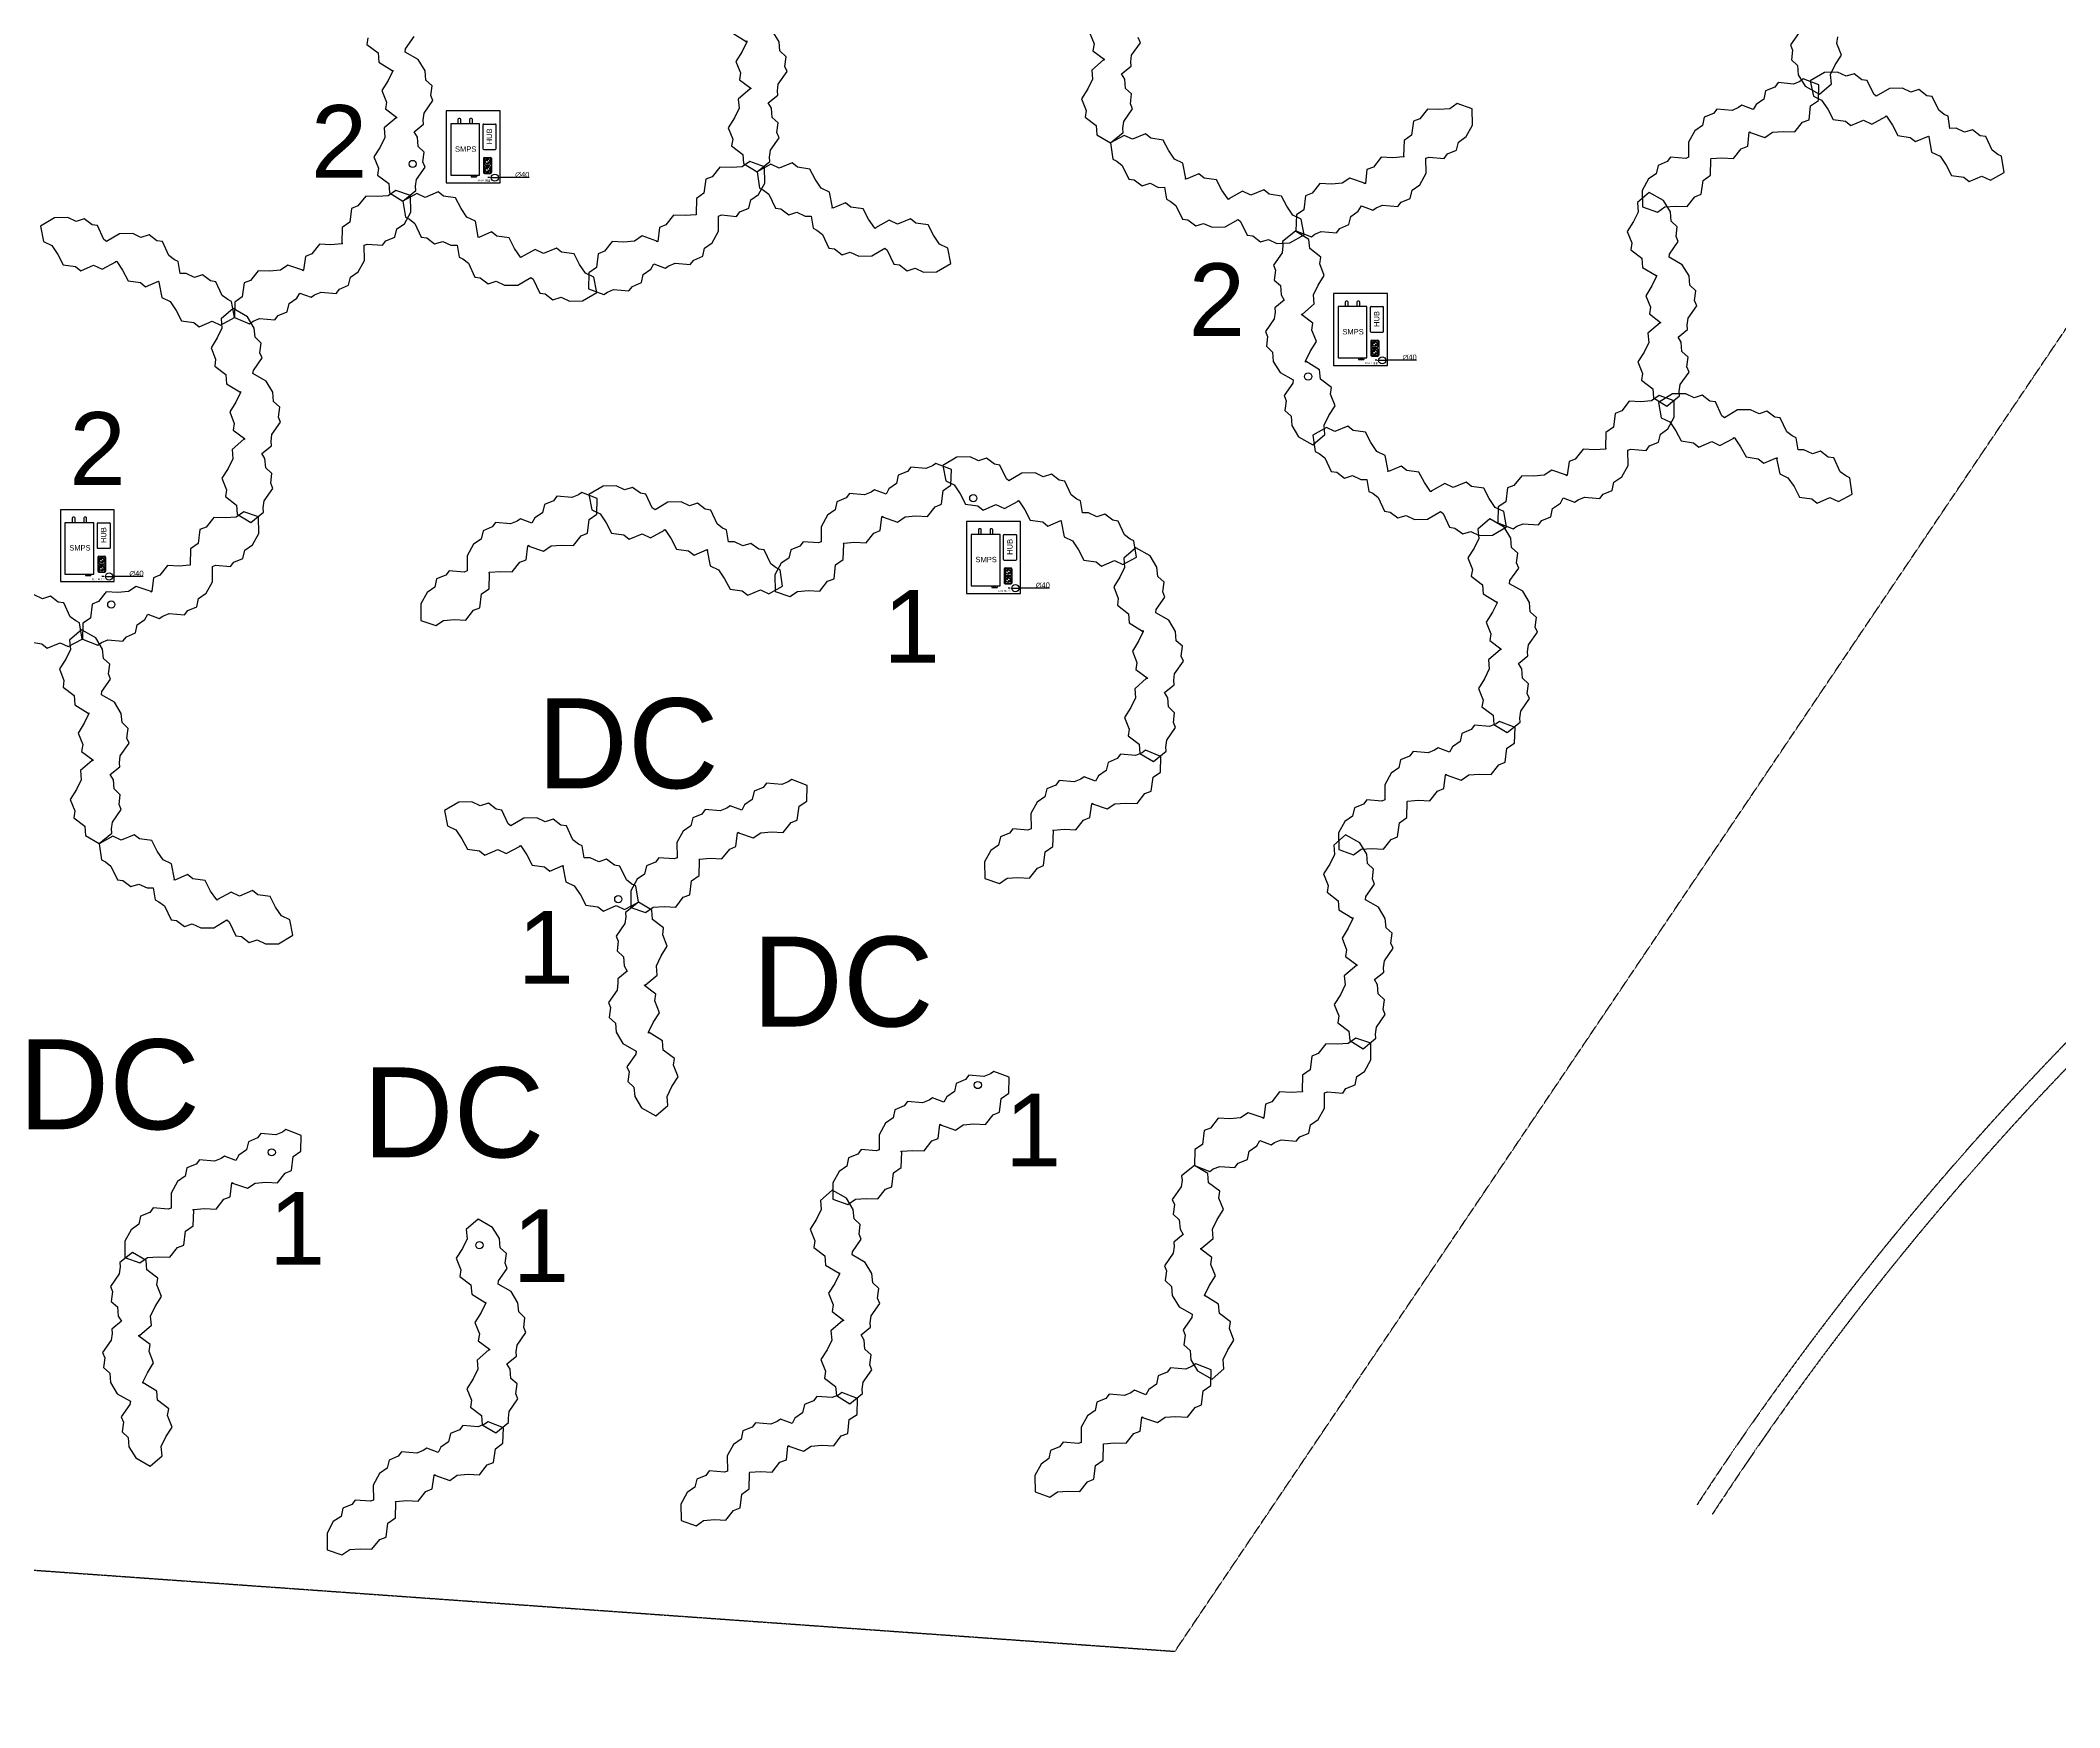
# Model space of a CAD drawing. Header units: millimetres. Extents: x -9372 to 300256, y -58520 to 166772.
# Drawn here: x 8180 to 19403, y 42846 to 52110 of the extents above; entities that cross this region are included whole.
import ezdxf

# ---------------------------------------------------------------- set-up
doc = ezdxf.new("R2010")
doc.units = ezdxf.units.MM
doc.linetypes.add('HIDDEN2', pattern=[0.1875, 0.125, -0.0625])
for name, color, linetype in [('2-몰탈', 9, 'Continuous'), ('arredi', 3, 'Continuous'), ('Cont_01', 7, 'Continuous'), ('Cont_02', 7, 'Continuous'), ('Cont_03', 7, 'Continuous'), ('SMPS 박스', 7, 'Continuous'), ('타공홀', 1, 'Continuous')]:
    doc.layers.add(name, color=color, linetype=linetype)
doc.styles.get("Standard").update_dxf_attribs({"font": 'ARIAL.TTF'})
doc.dimstyles.new('ARTware', dxfattribs={"dimtxt": 30, "dimasz": 10, "dimexe": 1.25, "dimexo": 10, "dimtad": 1, "dimtxsty": 'Standard', "dimcen": 2.5, "dimclrt": 1, "dimadec": 0, "dimazin": 0, "dimtfac": 1, "dimtmove": 0, "dimatfit": 3, "dimfxl": 1, "dimarcsym": 0})

# ---------------------------------------------------------------- blocks, each defined once
blk = doc.blocks.new('바닥')
at = {"layer": '2-몰탈', "color": 1, "linetype": 'HIDDEN2', "ltscale": 3}
for p, q in [((231975.8, -32668.8), (239544.2, -21436.8)), ((221703.7, -31938.2), (231975.8, -32668.8))]:
    blk.add_line(p, q, dxfattribs=at)
for radius, start, end in [(17100, 73.33701, 146.87759), (17000, 73.66138, 146.87114)]:
    blk.add_arc((249199, -41198.5), radius, start, end, dxfattribs=at)
at = {"layer": '2-몰탈', "color": 8, "ltscale": 0.5}
for radius, end in [(13960, 167.04713), (13540, 166.63802)]:
    blk.add_arc((248912.3, -40633.1), radius, 101.21217, end, dxfattribs=at)
at = {"layer": 'arredi', "color": 3, "linetype": 'Continuous', "ltscale": 10}
for radius, end in [(14000, 167.08478), (13500, 166.59769)]:
    blk.add_arc((248912.3, -40633.1), radius, 101.21217, end, dxfattribs=at)
blk = doc.blocks.new('*D6')
at = {"layer": 'Defpoints', "color": 0}
for p in [(-626, 14916), (-586, 14916)]:
    blk.add_point(p, dxfattribs=at)
at = {"layer": 'SMPS 박스', "color": 0, "lineweight": -2}
for p, q in [((-636, 14916), (-646, 14916)), ((-626, 14916), (-586, 14916)), ((-416, 14916), (-576, 14916))]:
    blk.add_line(p, q, dxfattribs=at)
at = {"layer": 'SMPS 박스', "color": 0}
for points in [[(-636, 14918), (-636, 14914), (-626, 14916)], [(-576, 14918), (-576, 14914), (-586, 14916)]]:
    blk.add_solid(points, dxfattribs=at)
at = {"layer": 'SMPS 박스', "color": 1, "insert": (-454, 14932), "char_height": 30, "attachment_point": 5, "rotation": 359.9745}
blk.add_mtext('∅40', dxfattribs=at)
blk = doc.blocks.new('SMPS 박스')
at = {"layer": 'SMPS 박스'}
for p, q in [((-673.286, 15209.107), (-673.286, 15077.259)), ((-668.286, 15214.107), (-603.459, 15214.107)), ((-598.459, 15077.259), (-598.459, 15209.107)), ((-668.286, 15072.259), (-603.459, 15072.259)), ((-737.842, 14929.539), (-737.842, 14920.447)), ((-737.842, 14929.539), (-707.842, 14929.539)), ((-727.842, 14929.539), (-727.842, 14920.447)), ((-717.842, 14929.539), (-717.842, 14920.447)), ((-707.842, 14929.539), (-707.842, 14920.447)), ((-668.588, 15023.482), (-668.588, 14944.543)), ((-663.588, 15028.482), (-630.403, 15028.482)), ((-663.588, 15020.482), (-663.588, 14992.013)), ((-663.588, 14976.013), (-663.588, 14947.543)), ((-663.588, 14939.543), (-630.403, 14939.543)), ((-658.588, 15025.482), (-635.403, 15025.482)), ((-658.588, 14987.013), (-635.403, 14987.013)), ((-658.588, 14981.013), (-635.403, 14981.013)), ((-658.588, 14942.543), (-635.403, 14942.543)), ((-630.403, 15020.482), (-630.403, 14992.013)), ((-630.403, 14976.013), (-630.403, 14947.543)), ((-625.403, 15023.482), (-625.403, 14944.543)), ((-737.842, 14920.447), (-707.842, 14920.447))]:
    blk.add_line(p, q, dxfattribs=at)
for points in [[(-877.107, 15287.055), (-877.107, 14887.055), (-577.107, 14887.055), (-577.107, 15287.055)], [(-851.49, 15214.539), (-851.49, 14929.539), (-691.49, 14929.539), (-691.49, 15214.539)]]:
    blk.add_lwpolyline(points, close=True, dxfattribs=at)
for points in [[(-804.954, 15246.593), (-802.478, 15246.593, -0.414213562), (-797.478, 15241.593), (-797.478, 15214.539), (-809.954, 15214.539), (-809.954, 15241.593, -0.414213562)], [(-737.724, 15246.593, -0.414213562), (-732.724, 15241.593), (-732.724, 15214.539), (-745.2, 15214.539), (-745.2, 15241.593, -0.414213562), (-740.2, 15246.593)]]:
    blk.add_lwpolyline(points, format="xyb", close=True, dxfattribs=at)
for centre, radius in [((-646.995, 15006.247), 13.266), ((-646.995, 14961.162), 13.266), ((-646.995, 15006.247), 12.266), ((-646.995, 14961.162), 12.266), ((-650.719, 15011.255), 2.279), ((-650.719, 14966.17), 2.279), ((-642.593, 15001.46), 2.279), ((-642.593, 14956.375), 2.279)]:
    blk.add_circle(centre, radius, dxfattribs=at)
at = {"layer": 'SMPS 박스', "color": 5}
blk.add_circle((-606.083, 14915.866), 20, dxfattribs=at)
at = {"layer": 'SMPS 박스'}
for centre, start, end in [((-668.286, 15209.107), 90, 180), ((-603.459, 15209.107), 0, 90), ((-668.286, 15077.259), 180, 270), ((-603.459, 15077.259), 270, 0), ((-663.588, 15023.482), 90, 180), ((-663.588, 14944.543), 180, 270), ((-658.588, 15020.482), 90, 180), ((-658.588, 14992.013), 180, 270), ((-658.588, 14976.013), 90, 180), ((-658.588, 14947.543), 180, 270), ((-635.403, 15020.482), 0, 90), ((-635.403, 14992.013), 270, 0), ((-635.403, 14976.013), 0, 90), ((-635.403, 14947.543), 270, 0), ((-630.403, 15023.482), 0, 90), ((-630.403, 14944.543), 270, 0)]:
    blk.add_arc(centre, 5, start, end, dxfattribs=at)
at = {"layer": 'SMPS 박스', "insert": (-652.063, 15101.222), "char_height": 30, "width": 7.09247, "attachment_point": 1, "rotation": 90}
blk.add_mtext('HUB', dxfattribs=at)
at = {"layer": 'SMPS 박스', "attachment_point": 1}
for s, insert, char_height, width in [('SMPS', (-827.79, 15089.919), 30, 7.09247), ('L', (-733.529, 14926.015), 2.5, 7.09247), ('N', (-723.529, 14926.015), 2.5, 7.09247), ('FG', (-714.981, 14926.015), 2.5, 7.09247), ('{\\C5;40 \\fISOCPEUR|b0|i0|c0|p34;%%C\\fArial|b0|i0|c0|p34; \\fGulim|b0|i0|c129|p50;타공홀}', (-702.386, 14904.943), 10, 131.77072)]:
    blk.add_mtext(s, dxfattribs=dict(at, insert=insert, char_height=char_height, width=width))
at = {"layer": 'SMPS 박스'}
dim = blk.add_diameter_dim_2p(p1=(-626.083, 14915.875), p2=(-586.083, 14915.857), dimstyle='ARTware', dxfattribs=at)
dim.commit()
dim.dimension.update_dxf_attribs({"geometry": '*D6', "text_midpoint": (-454.277, 14915.798), "dimtype": 131})

msp = doc.modelspace()

# ---------------------------------------------------------------- linework, layer by layer
at = {"layer": 'Cont_01', "color": 6}
for points in [[(13153, 49518), (13189, 49532), (13198, 49609), (13241, 49639), (13243, 49726), (13157, 49759), (13138, 49746), (13102, 49731), (13018, 49738), (12999, 49714), (12948, 49693), (12938, 49647), (12896, 49618), (12880, 49588), (12816, 49613), (12797, 49599), (12761, 49584), (12677, 49592), (12658, 49567), (12607, 49546), (12597, 49501), (12555, 49471), (12520, 49407), (12520, 49324), (12504, 49317), (12419, 49324), (12401, 49299), (12350, 49278), (12340, 49233), (12298, 49204), (12262, 49140), (12263, 49048), (12346, 49019), (12388, 49048), (12448, 49053), (12512, 49050), (12555, 49104), (12591, 49118), (12600, 49195), (12642, 49225), (12645, 49312), (12641, 49313), (12645, 49316), (12705, 49321), (12770, 49318), (12812, 49372), (12848, 49386), (12857, 49463), (12861, 49466), (12861, 49462), (12944, 49433), (12986, 49463), (13046, 49467), (13111, 49464)], [(14048, 49212), (14078, 49188), (14149, 49219), (14196, 49197), (14273, 49238), (14258, 49329), (14237, 49339), (14206, 49363), (14170, 49439), (14140, 49443), (14096, 49477), (14052, 49463), (14005, 49485), (13972, 49484), (13961, 49551), (13940, 49561), (13909, 49585), (13873, 49661), (13842, 49666), (13799, 49699), (13754, 49685), (13708, 49707), (13635, 49705), (13563, 49663), (13549, 49674), (13513, 49750), (13482, 49754), (13439, 49788), (13394, 49774), (13347, 49796), (13274, 49794), (13195, 49748), (13212, 49662), (13258, 49640), (13292, 49590), (13322, 49533), (13390, 49523), (13420, 49499), (13491, 49530), (13538, 49508), (13615, 49549), (13614, 49553), (13619, 49551), (13652, 49501), (13682, 49444), (13751, 49434), (13780, 49410), (13852, 49441), (13856, 49439), (13853, 49437), (13870, 49351), (13916, 49329), (13950, 49279), (13980, 49222)], [(12081, 49051), (12111, 49027), (12182, 49057), (12229, 49035), (12305, 49077), (12291, 49168), (12270, 49178), (12239, 49202), (12203, 49278), (12173, 49282), (12129, 49315), (12085, 49302), (12038, 49324), (12004, 49323), (11994, 49390), (11972, 49400), (11942, 49424), (11906, 49500), (11875, 49504), (11832, 49538), (11787, 49524), (11741, 49546), (11668, 49544), (11596, 49502), (11581, 49513), (11545, 49589), (11515, 49593), (11471, 49626), (11427, 49613), (11380, 49635), (11307, 49633), (11228, 49587), (11245, 49501), (11291, 49479), (11325, 49429), (11355, 49372), (11423, 49362), (11453, 49338), (11524, 49368), (11571, 49346), (11648, 49388), (11647, 49392), (11652, 49390), (11685, 49340), (11715, 49283), (11783, 49273), (11813, 49249), (11885, 49280), (11889, 49277), (11886, 49276), (11902, 49190), (11949, 49168), (11983, 49118), (12013, 49061)], [(11186, 49357), (11221, 49371), (11230, 49448), (11273, 49477), (11275, 49565), (11189, 49598), (11170, 49584), (11134, 49569), (11050, 49577), (11031, 49552), (10981, 49531), (10970, 49485), (10928, 49456), (10912, 49427), (10848, 49451), (10829, 49438), (10793, 49423), (10709, 49430), (10690, 49406), (10640, 49384), (10629, 49339), (10587, 49310), (10552, 49246), (10552, 49162), (10536, 49155), (10452, 49162), (10433, 49138), (10382, 49117), (10372, 49071), (10330, 49042), (10294, 48978), (10295, 48886), (10378, 48858), (10420, 48887), (10480, 48891), (10544, 48889), (10587, 48943), (10623, 48957), (10632, 49034), (10675, 49063), (10677, 49150), (10673, 49152), (10677, 49155), (10737, 49159), (10802, 49156), (10844, 49210), (10880, 49224), (10889, 49301), (10894, 49304), (10894, 49300), (10976, 49272), (11019, 49301), (11078, 49305), (11143, 49303)], [(14231, 48283), (14225, 48246), (14287, 48199), (14291, 48148), (14366, 48102), (14437, 48160), (14435, 48183), (14441, 48222), (14489, 48291), (14477, 48320), (14484, 48374), (14450, 48406), (14446, 48457), (14428, 48486), (14481, 48528), (14479, 48552), (14484, 48590), (14533, 48660), (14521, 48688), (14528, 48743), (14493, 48774), (14489, 48826), (14451, 48888), (14379, 48929), (14381, 48947), (14429, 49016), (14418, 49045), (14425, 49099), (14390, 49131), (14386, 49182), (14348, 49245), (14268, 49290), (14202, 49233), (14206, 49181), (14180, 49127), (14146, 49073), (14171, 49009), (14166, 48971), (14227, 48924), (14232, 48873), (14306, 48827), (14309, 48830), (14310, 48825), (14284, 48771), (14249, 48716), (14274, 48652), (14269, 48614), (14331, 48568), (14331, 48563), (14328, 48565), (14262, 48507), (14266, 48456), (14240, 48402), (14205, 48348)], [(14319, 47924), (14354, 47938), (14364, 48015), (14406, 48044), (14408, 48131), (14323, 48165), (14303, 48151), (14267, 48136), (14183, 48143), (14164, 48119), (14114, 48098), (14104, 48052), (14061, 48023), (14045, 47994), (13982, 48018), (13962, 48004), (13926, 47990), (13842, 47997), (13823, 47972), (13773, 47951), (13763, 47906), (13720, 47877), (13685, 47813), (13686, 47729), (13669, 47722), (13585, 47729), (13566, 47705), (13516, 47684), (13505, 47638), (13463, 47609), (13428, 47545), (13429, 47453), (13511, 47424), (13554, 47454), (13613, 47458), (13678, 47455), (13721, 47510), (13756, 47524), (13765, 47601), (13808, 47630), (13810, 47717), (13807, 47719), (13811, 47721), (13870, 47726), (13935, 47723), (13978, 47777), (14013, 47791), (14023, 47868), (14027, 47871), (14027, 47867), (14109, 47839), (14152, 47868), (14211, 47872), (14276, 47870)]]:
    msp.add_lwpolyline(points, close=True, dxfattribs=at)
at = {"layer": 'Cont_01', "color": 5}
for points in [[(12352, 47763), (12387, 47777), (12397, 47854), (12439, 47883), (12441, 47970), (12356, 48003), (12336, 47990), (12300, 47975), (12216, 47982), (12197, 47958), (12147, 47937), (12136, 47891), (12094, 47862), (12078, 47832), (12014, 47857), (11995, 47843), (11959, 47829), (11875, 47836), (11856, 47811), (11806, 47790), (11795, 47745), (11753, 47715), (11718, 47652), (11719, 47568), (11702, 47561), (11618, 47568), (11599, 47544), (11548, 47523), (11538, 47477), (11496, 47448), (11461, 47384), (11461, 47292), (11544, 47263), (11586, 47293), (11646, 47297), (11711, 47294), (11753, 47349), (11789, 47362), (11798, 47439), (11841, 47469), (11843, 47556), (11839, 47557), (11844, 47560), (11903, 47565), (11968, 47562), (12011, 47616), (12046, 47630), (12055, 47707), (12060, 47710), (12060, 47706), (12142, 47678), (12185, 47707), (12244, 47711), (12309, 47709)], [(11279, 47295), (11309, 47271), (11380, 47302), (11427, 47280), (11504, 47321), (11489, 47412), (11468, 47422), (11437, 47446), (11401, 47522), (11371, 47527), (11327, 47560), (11283, 47546), (11236, 47568), (11202, 47567), (11192, 47634), (11171, 47644), (11140, 47668), (11104, 47745), (11073, 47749), (11030, 47782), (10985, 47768), (10939, 47790), (10866, 47788), (10794, 47746), (10779, 47757), (10744, 47833), (10713, 47838), (10670, 47871), (10625, 47857), (10578, 47879), (10505, 47877), (10426, 47831), (10443, 47745), (10489, 47723), (10523, 47673), (10553, 47616), (10621, 47606), (10651, 47582), (10722, 47613), (10769, 47591), (10846, 47633), (10845, 47636), (10850, 47634), (10883, 47585), (10913, 47527), (10982, 47517), (11011, 47494), (11083, 47524), (11087, 47522), (11084, 47520), (11101, 47434), (11147, 47412), (11181, 47362), (11211, 47305)], [(11639, 47140), (11644, 47178), (11582, 47225), (11578, 47276), (11504, 47321), (11432, 47264), (11434, 47240), (11429, 47202), (11381, 47133), (11392, 47104), (11385, 47050), (11420, 47018), (11424, 46967), (11441, 46938), (11389, 46895), (11390, 46872), (11385, 46833), (11337, 46764), (11349, 46735), (11342, 46681), (11376, 46649), (11380, 46598), (11418, 46536), (11491, 46494), (11489, 46477), (11440, 46407), (11452, 46379), (11445, 46325), (11479, 46293), (11484, 46242), (11521, 46179), (11601, 46134), (11667, 46191), (11663, 46242), (11689, 46296), (11724, 46351), (11698, 46415), (11704, 46453), (11642, 46499), (11638, 46551), (11563, 46596), (11560, 46594), (11560, 46599), (11586, 46653), (11621, 46707), (11595, 46772), (11601, 46809), (11539, 46856), (11538, 46861), (11542, 46859), (11608, 46916), (11604, 46968), (11630, 47022), (11664, 47076)]]:
    msp.add_lwpolyline(points, close=True, dxfattribs=at)
at = {"layer": 'Cont_01', "color": 4}
for points in [[(13475, 46140), (13511, 46154), (13520, 46231), (13563, 46260), (13565, 46348), (13479, 46381), (13460, 46367), (13424, 46353), (13340, 46360), (13321, 46335), (13270, 46314), (13260, 46269), (13218, 46239), (13202, 46210), (13138, 46234), (13119, 46221), (13083, 46206), (12999, 46213), (12980, 46189), (12929, 46168), (12919, 46122), (12877, 46093), (12842, 46029), (12842, 45945), (12826, 45939), (12741, 45946), (12723, 45921), (12672, 45900), (12662, 45855), (12620, 45825), (12584, 45761), (12585, 45670), (12668, 45641), (12710, 45670), (12770, 45675), (12834, 45672), (12877, 45726), (12913, 45740), (12922, 45817), (12964, 45846), (12967, 45934), (12963, 45935), (12967, 45938), (13027, 45942), (13092, 45940), (13134, 45994), (13170, 46008), (13179, 46085), (13183, 46087), (13183, 46084), (13266, 46055), (13308, 46084), (13368, 46089), (13433, 46086)], [(12543, 44715), (12538, 44677), (12600, 44630), (12604, 44579), (12678, 44533), (12750, 44591), (12748, 44615), (12753, 44653), (12801, 44722), (12790, 44751), (12797, 44805), (12762, 44837), (12758, 44888), (12741, 44917), (12793, 44960), (12792, 44983), (12797, 45022), (12845, 45091), (12833, 45120), (12840, 45174), (12806, 45205), (12802, 45257), (12764, 45319), (12691, 45361), (12693, 45378), (12742, 45448), (12730, 45476), (12737, 45530), (12703, 45562), (12698, 45613), (12661, 45676), (12581, 45721), (12515, 45664), (12519, 45613), (12493, 45559), (12458, 45504), (12484, 45440), (12478, 45402), (12540, 45356), (12544, 45304), (12619, 45259), (12622, 45261), (12622, 45256), (12596, 45202), (12561, 45148), (12587, 45083), (12581, 45046), (12643, 44999), (12644, 44994), (12640, 44996), (12574, 44939), (12578, 44887), (12552, 44833), (12518, 44779)], [(12631, 44355), (12667, 44369), (12676, 44446), (12719, 44475), (12721, 44563), (12635, 44596), (12616, 44582), (12580, 44568), (12496, 44575), (12477, 44550), (12426, 44529), (12416, 44484), (12374, 44454), (12358, 44425), (12294, 44449), (12275, 44436), (12239, 44421), (12155, 44428), (12136, 44404), (12085, 44383), (12075, 44337), (12033, 44308), (11997, 44244), (11998, 44160), (11982, 44153), (11897, 44161), (11878, 44136), (11828, 44115), (11818, 44070), (11775, 44040), (11740, 43976), (11741, 43885), (11824, 43856), (11866, 43885), (11926, 43890), (11990, 43887), (12033, 43941), (12069, 43955), (12078, 44032), (12120, 44061), (12122, 44149), (12119, 44150), (12123, 44153), (12183, 44157), (12247, 44154), (12290, 44209), (12326, 44223), (12335, 44299), (12339, 44302), (12339, 44299), (12422, 44270), (12464, 44299), (12524, 44304), (12589, 44301)]]:
    msp.add_lwpolyline(points, close=True, dxfattribs=at)
at = {"layer": 'Cont_01', "color": 2}
for points in [[(9540, 45816), (9576, 45830), (9585, 45907), (9628, 45937), (9630, 46024), (9544, 46057), (9525, 46043), (9489, 46029), (9405, 46036), (9386, 46011), (9336, 45990), (9325, 45945), (9283, 45916), (9267, 45886), (9203, 45910), (9184, 45897), (9148, 45882), (9064, 45889), (9045, 45865), (8994, 45844), (8984, 45798), (8942, 45769), (8907, 45705), (8907, 45621), (8891, 45615), (8807, 45622), (8788, 45597), (8737, 45576), (8727, 45531), (8685, 45501), (8649, 45437), (8650, 45346), (8733, 45317), (8775, 45346), (8835, 45351), (8899, 45348), (8942, 45402), (8978, 45416), (8987, 45493), (9029, 45522), (9032, 45610), (9028, 45611), (9032, 45614), (9092, 45618), (9157, 45616), (9199, 45670), (9235, 45684), (9244, 45761), (9248, 45764), (9248, 45760), (9331, 45731), (9373, 45760), (9433, 45765), (9498, 45762)], [(8827, 45194), (8833, 45231), (8771, 45278), (8767, 45330), (8692, 45375), (8621, 45318), (8623, 45294), (8618, 45255), (8569, 45186), (8581, 45158), (8574, 45103), (8609, 45072), (8613, 45020), (8630, 44992), (8577, 44949), (8579, 44925), (8574, 44887), (8526, 44818), (8538, 44789), (8531, 44735), (8565, 44703), (8569, 44652), (8607, 44589), (8680, 44548), (8677, 44530), (8629, 44461), (8641, 44432), (8634, 44378), (8668, 44346), (8672, 44295), (8710, 44233), (8790, 44187), (8856, 44245), (8852, 44296), (8878, 44350), (8913, 44404), (8887, 44469), (8893, 44506), (8831, 44553), (8827, 44604), (8752, 44650), (8749, 44648), (8749, 44653), (8775, 44706), (8809, 44761), (8784, 44825), (8790, 44863), (8728, 44909), (8727, 44915), (8730, 44913), (8797, 44970), (8792, 45021), (8818, 45075), (8853, 45130)]]:
    msp.add_lwpolyline(points, close=True, dxfattribs=at)
at = {"layer": 'Cont_01', "color": 3}
for points in [[(10576, 44553), (10570, 44515), (10632, 44469), (10636, 44417), (10711, 44372), (10782, 44429), (10781, 44453), (10786, 44491), (10834, 44561), (10822, 44589), (10829, 44644), (10795, 44675), (10791, 44727), (10773, 44755), (10826, 44798), (10824, 44822), (10829, 44860), (10878, 44929), (10866, 44958), (10873, 45012), (10839, 45044), (10834, 45095), (10797, 45158), (10724, 45199), (10726, 45217), (10774, 45286), (10763, 45315), (10770, 45369), (10735, 45401), (10731, 45452), (10693, 45514), (10614, 45559), (10547, 45502), (10552, 45451), (10526, 45397), (10491, 45343), (10516, 45278), (10511, 45241), (10573, 45194), (10577, 45143), (10652, 45097), (10654, 45099), (10655, 45094), (10629, 45041), (10594, 44986), (10620, 44922), (10614, 44884), (10676, 44837), (10676, 44832), (10673, 44834), (10607, 44777), (10611, 44726), (10585, 44672), (10550, 44617)], [(10664, 44194), (10699, 44208), (10709, 44284), (10751, 44314), (10753, 44401), (10668, 44434), (10648, 44421), (10613, 44406), (10528, 44413), (10509, 44389), (10459, 44368), (10449, 44322), (10406, 44293), (10390, 44263), (10327, 44288), (10307, 44274), (10272, 44260), (10187, 44267), (10168, 44242), (10118, 44221), (10108, 44176), (10065, 44146), (10030, 44082), (10031, 43999), (10014, 43992), (9930, 43999), (9911, 43975), (9861, 43954), (9851, 43908), (9808, 43879), (9773, 43815), (9774, 43723), (9856, 43694), (9899, 43724), (9958, 43728), (10023, 43725), (10066, 43779), (10101, 43793), (10111, 43870), (10153, 43900), (10155, 43987), (10152, 43988), (10156, 43991), (10216, 43996), (10280, 43993), (10323, 44047), (10358, 44061), (10368, 44138), (10372, 44141), (10372, 44137), (10455, 44108), (10497, 44138), (10557, 44142), (10621, 44139)]]:
    msp.add_lwpolyline(points, close=True, dxfattribs=at)
at = {"layer": 'Cont_02', "color": 14}
msp.add_lwpolyline([(10000, 52124), (9995, 52086), (10057, 52040), (10061, 51988), (10135, 51943), (10138, 51945), (10139, 51940), (10113, 51886), (10078, 51831), (10103, 51767), (10098, 51730), (10160, 51683), (10160, 51678), (10157, 51680), (10091, 51623), (10095, 51571), (10069, 51517), (10034, 51463), (10060, 51399), (10054, 51361), (10116, 51314), (10120, 51263), (10195, 51217), (10266, 51275), (10264, 51299), (10270, 51337), (10318, 51406), (10306, 51435), (10313, 51489), (10279, 51521), (10275, 51572), (10257, 51601), (10310, 51644), (10308, 51667), (10313, 51706), (10362, 51775), (10350, 51804), (10357, 51858), (10322, 51889), (10318, 51941), (10280, 52003), (10208, 52044), (10210, 52062), (10258, 52132)], dxfattribs=at)
at = {"layer": 'Cont_02', "color": 13}
msp.add_lwpolyline([(12029, 52150), (12103, 52104), (12106, 52107), (12107, 52102), (12081, 52048), (12046, 51993), (12071, 51929), (12066, 51891), (12128, 51845), (12128, 51840), (12125, 51841), (12059, 51784), (12063, 51733), (12037, 51679), (12002, 51624), (12028, 51560), (12022, 51523), (12084, 51476), (12088, 51425), (12163, 51379), (12234, 51437), (12232, 51460), (12238, 51499), (12286, 51568), (12274, 51597), (12281, 51651), (12247, 51682), (12243, 51734), (12225, 51763), (12278, 51805), (12276, 51829), (12281, 51867), (12330, 51937), (12318, 51965), (12325, 52019), (12290, 52051), (12286, 52102), (12248, 52165)], dxfattribs=at)
for points in [[(11315, 50938), (11280, 50924), (11270, 50847), (11228, 50818), (11226, 50730), (11311, 50697), (11331, 50711), (11366, 50725), (11451, 50718), (11470, 50743), (11520, 50764), (11530, 50809), (11573, 50839), (11589, 50868), (11652, 50844), (11672, 50857), (11708, 50872), (11792, 50865), (11811, 50889), (11861, 50910), (11871, 50956), (11914, 50985), (11949, 51049), (11948, 51133), (11965, 51140), (12049, 51132), (12068, 51157), (12118, 51178), (12129, 51223), (12171, 51253), (12206, 51317), (12205, 51408), (12123, 51437), (12080, 51408), (12021, 51403), (11956, 51406), (11913, 51352), (11878, 51338), (11868, 51261), (11826, 51232), (11824, 51144), (11827, 51143), (11823, 51140), (11763, 51136), (11699, 51138), (11656, 51084), (11621, 51070), (11611, 50993), (11607, 50991), (11607, 50994), (11524, 51023), (11482, 50994), (11422, 50989), (11358, 50992)], [(12388, 51405), (12358, 51429), (12286, 51399), (12240, 51421), (12163, 51379), (12177, 51288), (12199, 51278), (12229, 51255), (12265, 51178), (12296, 51174), (12339, 51141), (12384, 51155), (12430, 51133), (12464, 51133), (12475, 51066), (12496, 51056), (12527, 51032), (12563, 50956), (12593, 50952), (12637, 50919), (12681, 50933), (12728, 50911), (12801, 50912), (12873, 50955), (12887, 50944), (12923, 50867), (12954, 50863), (12997, 50830), (13042, 50844), (13088, 50822), (13161, 50823), (13240, 50870), (13224, 50956), (13177, 50978), (13144, 51027), (13114, 51084), (13045, 51094), (13016, 51118), (12944, 51088), (12898, 51110), (12821, 51068), (12821, 51064), (12817, 51067), (12783, 51116), (12753, 51173), (12685, 51183), (12655, 51207), (12584, 51177), (12579, 51179), (12582, 51181), (12566, 51267), (12519, 51289), (12486, 51338), (12456, 51395)], [(10420, 51244), (10390, 51268), (10318, 51237), (10272, 51259), (10195, 51217), (10209, 51127), (10231, 51117), (10261, 51093), (10297, 51016), (10328, 51012), (10371, 50979), (10416, 50993), (10462, 50971), (10496, 50972), (10507, 50905), (10528, 50895), (10559, 50871), (10595, 50794), (10625, 50790), (10669, 50757), (10713, 50771), (10760, 50749), (10833, 50750), (10905, 50793), (10919, 50782), (10955, 50705), (10986, 50701), (11029, 50668), (11074, 50682), (11120, 50660), (11193, 50662), (11272, 50708), (11256, 50794), (11209, 50816), (11176, 50865), (11146, 50923), (11077, 50933), (11048, 50956), (10976, 50926), (10930, 50948), (10853, 50906), (10853, 50903), (10849, 50905), (10815, 50954), (10785, 51012), (10717, 51022), (10687, 51045), (10616, 51015), (10611, 51017), (10614, 51019), (10598, 51105), (10551, 51127), (10518, 51176), (10488, 51234)]]:
    msp.add_lwpolyline(points, close=True, dxfattribs=at)
at = {"layer": 'Cont_02', "color": 14}
msp.add_lwpolyline([(9347, 50776), (9312, 50762), (9302, 50685), (9260, 50656), (9258, 50569), (9343, 50535), (9363, 50549), (9398, 50564), (9483, 50557), (9502, 50581), (9552, 50602), (9562, 50648), (9605, 50677), (9621, 50706), (9684, 50682), (9704, 50696), (9740, 50710), (9824, 50703), (9843, 50728), (9893, 50749), (9903, 50794), (9946, 50823), (9981, 50887), (9980, 50971), (9997, 50978), (10081, 50971), (10100, 50995), (10150, 51016), (10161, 51062), (10203, 51091), (10238, 51155), (10237, 51247), (10155, 51276), (10112, 51246), (10053, 51242), (9988, 51245), (9945, 51190), (9910, 51176), (9900, 51099), (9858, 51070), (9856, 50983), (9859, 50981), (9855, 50979), (9795, 50974), (9731, 50977), (9688, 50923), (9653, 50909), (9643, 50832), (9639, 50829), (9639, 50833), (9556, 50861), (9514, 50832), (9454, 50828), (9390, 50830)], close=True, dxfattribs=at)
at = {"layer": 'Cont_02', "color": 12}
for points in [[(9033, 50542), (9063, 50518), (9134, 50549), (9181, 50527), (9258, 50569), (9243, 50659), (9222, 50669), (9191, 50693), (9155, 50769), (9125, 50774), (9081, 50807), (9037, 50793), (8990, 50815), (8956, 50814), (8946, 50881), (8925, 50891), (8894, 50915), (8858, 50992), (8827, 50996), (8784, 51029), (8739, 51015), (8693, 51037), (8620, 51035), (8548, 50993), (8533, 51004), (8498, 51081), (8467, 51085), (8423, 51118), (8379, 51104), (8332, 51126), (8259, 51124), (8180, 51078), (8197, 50992), (8243, 50970), (8277, 50920), (8307, 50863), (8375, 50853), (8405, 50829), (8476, 50860), (8523, 50838), (8600, 50880), (8599, 50883), (8604, 50881), (8637, 50832), (8667, 50774), (8736, 50764), (8765, 50741), (8837, 50771), (8841, 50769), (8838, 50767), (8855, 50681), (8901, 50659), (8935, 50609), (8965, 50552)], [(9214, 49612), (9208, 49575), (9270, 49528), (9274, 49477), (9349, 49431), (9420, 49489), (9418, 49512), (9423, 49551), (9472, 49620), (9460, 49649), (9467, 49703), (9433, 49734), (9428, 49786), (9411, 49815), (9464, 49857), (9462, 49881), (9467, 49919), (9515, 49989), (9504, 50017), (9511, 50071), (9476, 50103), (9472, 50155), (9434, 50217), (9361, 50258), (9364, 50276), (9412, 50345), (9400, 50374), (9407, 50428), (9373, 50460), (9369, 50511), (9331, 50574), (9251, 50619), (9185, 50562), (9189, 50510), (9163, 50456), (9129, 50402), (9154, 50338), (9149, 50300), (9210, 50253), (9215, 50202), (9289, 50156), (9292, 50159), (9293, 50154), (9267, 50100), (9232, 50045), (9257, 49981), (9252, 49943), (9314, 49897), (9314, 49892), (9311, 49893), (9245, 49836), (9249, 49785), (9223, 49731), (9188, 49677)], [(8503, 48991), (8467, 48977), (8458, 48900), (8416, 48871), (8414, 48783), (8499, 48750), (8519, 48764), (8554, 48779), (8639, 48771), (8658, 48796), (8708, 48817), (8718, 48862), (8761, 48892), (8777, 48921), (8840, 48897), (8860, 48910), (8895, 48925), (8980, 48918), (8999, 48942), (9049, 48963), (9059, 49009), (9102, 49038), (9137, 49102), (9136, 49186), (9153, 49193), (9237, 49186), (9256, 49210), (9306, 49231), (9316, 49277), (9359, 49306), (9394, 49370), (9393, 49462), (9311, 49490), (9268, 49461), (9209, 49457), (9144, 49459), (9101, 49405), (9066, 49391), (9056, 49314), (9014, 49285), (9012, 49198), (9015, 49196), (9011, 49193), (8951, 49189), (8887, 49192), (8844, 49138), (8809, 49124), (8799, 49047), (8795, 49044), (8795, 49047), (8712, 49076), (8670, 49047), (8610, 49042), (8546, 49045)], [(8371, 47828), (8365, 47790), (8427, 47744), (8431, 47692), (8506, 47647), (8577, 47704), (8575, 47728), (8581, 47766), (8629, 47836), (8617, 47864), (8624, 47918), (8590, 47950), (8586, 48001), (8568, 48030), (8621, 48073), (8619, 48096), (8624, 48135), (8673, 48204), (8661, 48233), (8668, 48287), (8634, 48319), (8629, 48370), (8592, 48432), (8519, 48474), (8521, 48491), (8569, 48561), (8558, 48589), (8565, 48644), (8530, 48675), (8526, 48727), (8488, 48789), (8409, 48834), (8342, 48777), (8347, 48726), (8321, 48672), (8286, 48617), (8311, 48553), (8306, 48515), (8368, 48469), (8372, 48417), (8446, 48372), (8449, 48374), (8450, 48369), (8424, 48315), (8389, 48261), (8415, 48197), (8409, 48159), (8471, 48112), (8471, 48107), (8468, 48109), (8402, 48052), (8406, 48000), (8380, 47947), (8345, 47892)], [(8731, 47673), (8701, 47696), (8629, 47666), (8583, 47688), (8506, 47646), (8520, 47556), (8542, 47546), (8572, 47522), (8608, 47445), (8639, 47441), (8682, 47408), (8727, 47422), (8773, 47400), (8807, 47401), (8818, 47334), (8839, 47323), (8870, 47300), (8906, 47223), (8936, 47219), (8980, 47186), (9024, 47200), (9071, 47178), (9144, 47179), (9216, 47222), (9230, 47211), (9266, 47134), (9297, 47130), (9340, 47097), (9385, 47111), (9431, 47089), (9504, 47090), (9583, 47137), (9567, 47223), (9520, 47245), (9487, 47294), (9457, 47352), (9389, 47362), (9359, 47385), (9287, 47355), (9241, 47377), (9164, 47335), (9164, 47332), (9160, 47334), (9126, 47383), (9096, 47441), (9028, 47450), (8998, 47474), (8927, 47444), (8922, 47446), (8925, 47448), (8909, 47534), (8862, 47556), (8829, 47605), (8799, 47663)]]:
    msp.add_lwpolyline(points, close=True, dxfattribs=at)
at = {"layer": 'Cont_02', "color": 11}
msp.add_lwpolyline([(8119, 48767), (8188, 48757), (8218, 48733), (8289, 48763), (8335, 48741), (8412, 48783), (8398, 48874), (8377, 48884), (8346, 48907), (8310, 48984), (8279, 48988), (8236, 49021), (8191, 49007), (8145, 49029)], dxfattribs=at)
at = {"layer": 'Cont_03', "color": 18}
msp.add_lwpolyline([(14010, 52154), (14036, 52090), (14030, 52052), (14092, 52005), (14092, 52000), (14089, 52002), (14023, 51945), (14027, 51894), (14001, 51840), (13966, 51785), (13992, 51721), (13986, 51683), (14048, 51637), (14052, 51585), (14127, 51540), (14198, 51597), (14196, 51621), (14202, 51659), (14250, 51729), (14238, 51757), (14245, 51812), (14211, 51843), (14207, 51895), (14189, 51923), (14242, 51966), (14240, 51990), (14245, 52028), (14294, 52097), (14282, 52126)], dxfattribs=at)
at = {"layer": 'Cont_03', "color": 19}
msp.add_lwpolyline([(17955, 52154), (17907, 52085), (17919, 52056), (17912, 52002), (17946, 51970), (17950, 51919), (17988, 51856), (18068, 51811), (18134, 51868), (18130, 51920), (18156, 51974), (18191, 52028), (18165, 52092), (18171, 52130)], dxfattribs=at)
for points in [[(17974, 51655), (18010, 51669), (18019, 51746), (18062, 51775), (18064, 51863), (17978, 51896), (17959, 51882), (17923, 51867), (17839, 51875), (17820, 51850), (17769, 51829), (17759, 51783), (17717, 51754), (17700, 51725), (17637, 51749), (17618, 51736), (17582, 51721), (17498, 51728), (17479, 51704), (17428, 51683), (17418, 51637), (17376, 51608), (17340, 51544), (17341, 51460), (17325, 51453), (17240, 51460), (17221, 51436), (17171, 51415), (17161, 51369), (17118, 51340), (17083, 51276), (17084, 51184), (17167, 51156), (17209, 51185), (17269, 51189), (17333, 51187), (17376, 51241), (17411, 51255), (17421, 51332), (17463, 51361), (17465, 51448), (17462, 51450), (17466, 51453), (17526, 51457), (17590, 51454), (17633, 51508), (17669, 51522), (17678, 51599), (17682, 51602), (17682, 51598), (17765, 51570), (17807, 51599), (17867, 51604), (17931, 51601)], [(18870, 51349), (18900, 51325), (18971, 51355), (19018, 51333), (19094, 51375), (19080, 51466), (19059, 51476), (19028, 51500), (18992, 51576), (18962, 51580), (18918, 51613), (18874, 51600), (18827, 51622), (18793, 51621), (18783, 51688), (18761, 51698), (18731, 51722), (18695, 51798), (18664, 51802), (18621, 51836), (18576, 51822), (18530, 51844), (18457, 51842), (18384, 51800), (18370, 51811), (18334, 51887), (18304, 51891), (18260, 51924), (18216, 51911), (18169, 51933), (18096, 51931), (18017, 51885), (18034, 51799), (18080, 51777), (18114, 51727), (18144, 51670), (18212, 51660), (18242, 51636), (18313, 51666), (18360, 51644), (18437, 51686), (18436, 51690), (18441, 51688), (18474, 51638), (18504, 51581), (18572, 51571), (18602, 51547), (18674, 51578), (18678, 51575), (18675, 51574), (18691, 51488), (18738, 51466), (18772, 51416), (18802, 51359)], [(17085, 50259), (17079, 50221), (17141, 50174), (17145, 50123), (17220, 50077), (17291, 50135), (17289, 50159), (17294, 50197), (17343, 50266), (17331, 50295), (17338, 50349), (17303, 50381), (17299, 50432), (17282, 50461), (17335, 50504), (17333, 50527), (17338, 50566), (17386, 50635), (17374, 50664), (17381, 50718), (17347, 50749), (17343, 50801), (17305, 50863), (17232, 50905), (17235, 50922), (17283, 50992), (17271, 51020), (17278, 51074), (17244, 51106), (17240, 51157), (17202, 51220), (17122, 51265), (17056, 51208), (17060, 51156), (17034, 51103), (16999, 51048), (17025, 50984), (17019, 50946), (17081, 50900), (17085, 50848), (17160, 50803), (17163, 50805), (17163, 50800), (17137, 50746), (17103, 50691), (17128, 50627), (17123, 50590), (17184, 50543), (17185, 50538), (17182, 50540), (17115, 50483), (17120, 50431), (17094, 50377), (17059, 50323)], [(18025, 49563), (18055, 49539), (18126, 49569), (18173, 49547), (18250, 49589), (18236, 49679), (18214, 49690), (18184, 49713), (18148, 49790), (18117, 49794), (18074, 49827), (18029, 49813), (17982, 49835), (17949, 49835), (17938, 49902), (17917, 49912), (17886, 49935), (17850, 50012), (17820, 50016), (17776, 50049), (17732, 50035), (17685, 50057), (17612, 50056), (17540, 50013), (17526, 50024), (17490, 50101), (17459, 50105), (17416, 50138), (17371, 50124), (17325, 50146), (17252, 50145), (17173, 50098), (17189, 50012), (17236, 49990), (17269, 49941), (17299, 49884), (17367, 49874), (17397, 49850), (17469, 49880), (17515, 49858), (17592, 49900), (17591, 49903), (17596, 49901), (17630, 49852), (17660, 49795), (17728, 49785), (17758, 49761), (17829, 49791), (17834, 49789), (17830, 49787), (17847, 49701), (17893, 49679), (17927, 49630), (17957, 49572)]]:
    msp.add_lwpolyline(points, close=True, dxfattribs=at)
at = {"layer": 'Cont_03', "color": 18}
for points in [[(15248, 51260), (15212, 51246), (15203, 51169), (15161, 51140), (15158, 51052), (15244, 51019), (15263, 51033), (15299, 51047), (15383, 51040), (15402, 51065), (15453, 51086), (15463, 51131), (15505, 51161), (15522, 51190), (15585, 51166), (15605, 51179), (15640, 51194), (15725, 51187), (15743, 51211), (15794, 51232), (15804, 51278), (15846, 51307), (15882, 51371), (15881, 51455), (15898, 51461), (15982, 51454), (16001, 51479), (16051, 51500), (16061, 51545), (16104, 51575), (16139, 51639), (16138, 51730), (16055, 51759), (16013, 51730), (15953, 51725), (15889, 51728), (15846, 51674), (15811, 51660), (15801, 51583), (15759, 51554), (15757, 51466), (15760, 51465), (15756, 51462), (15696, 51458), (15632, 51460), (15589, 51406), (15553, 51392), (15544, 51315), (15540, 51313), (15540, 51316), (15457, 51345), (15415, 51316), (15355, 51311), (15291, 51314)], [(14352, 51566), (14322, 51590), (14250, 51560), (14204, 51582), (14127, 51540), (14141, 51449), (14163, 51439), (14193, 51415), (14229, 51339), (14260, 51335), (14303, 51302), (14348, 51316), (14394, 51293), (14428, 51294), (14439, 51227), (14460, 51217), (14491, 51193), (14527, 51117), (14557, 51113), (14601, 51079), (14645, 51093), (14692, 51071), (14765, 51073), (14837, 51115), (14851, 51104), (14887, 51028), (14918, 51024), (14961, 50991), (15006, 51004), (15052, 50982), (15125, 50984), (15204, 51030), (15188, 51116), (15141, 51138), (15108, 51188), (15078, 51245), (15009, 51255), (14980, 51279), (14908, 51249), (14862, 51271), (14785, 51229), (14785, 51225), (14781, 51227), (14747, 51277), (14717, 51334), (14649, 51344), (14619, 51368), (14548, 51338), (14543, 51340), (14546, 51342), (14530, 51427), (14483, 51449), (14450, 51499), (14420, 51556)], [(15291, 50869), (15296, 50906), (15235, 50953), (15230, 51004), (15156, 51050), (15084, 50992), (15086, 50969), (15081, 50930), (15033, 50861), (15044, 50832), (15037, 50778), (15072, 50747), (15076, 50695), (15093, 50666), (15041, 50624), (15043, 50600), (15037, 50562), (14989, 50492), (15001, 50464), (14994, 50410), (15028, 50378), (15032, 50326), (15070, 50264), (15143, 50223), (15141, 50205), (15092, 50136), (15104, 50107), (15097, 50053), (15131, 50021), (15136, 49970), (15173, 49907), (15253, 49862), (15319, 49919), (15315, 49971), (15341, 50025), (15376, 50079), (15350, 50143), (15356, 50181), (15294, 50228), (15290, 50279), (15215, 50325), (15212, 50322), (15212, 50327), (15238, 50381), (15273, 50436), (15247, 50500), (15253, 50538), (15191, 50584), (15190, 50589), (15194, 50588), (15260, 50645), (15256, 50696), (15282, 50750), (15316, 50804)], [(16370, 49637), (16335, 49623), (16325, 49546), (16283, 49517), (16281, 49429), (16366, 49396), (16386, 49410), (16422, 49424), (16506, 49417), (16525, 49442), (16575, 49463), (16585, 49508), (16628, 49538), (16644, 49567), (16707, 49543), (16727, 49556), (16763, 49571), (16847, 49564), (16866, 49588), (16916, 49609), (16926, 49655), (16969, 49684), (17004, 49748), (17003, 49832), (17020, 49839), (17104, 49831), (17123, 49856), (17173, 49877), (17184, 49922), (17226, 49952), (17261, 50016), (17260, 50107), (17178, 50136), (17135, 50107), (17076, 50102), (17011, 50105), (16969, 50051), (16933, 50037), (16924, 49960), (16881, 49931), (16879, 49843), (16882, 49842), (16878, 49839), (16819, 49835), (16754, 49838), (16711, 49783), (16676, 49769), (16666, 49693), (16662, 49690), (16662, 49693), (16580, 49722), (16537, 49693), (16478, 49688), (16413, 49691)], [(15476, 49942), (15446, 49966), (15375, 49936), (15328, 49958), (15252, 49916), (15266, 49825), (15287, 49815), (15318, 49791), (15354, 49715), (15385, 49711), (15428, 49678), (15472, 49692), (15519, 49670), (15553, 49670), (15563, 49603), (15585, 49593), (15615, 49569), (15651, 49493), (15682, 49489), (15725, 49456), (15770, 49469), (15817, 49447), (15889, 49449), (15962, 49491), (15976, 49480), (16012, 49404), (16042, 49400), (16086, 49367), (16130, 49381), (16177, 49358), (16250, 49360), (16329, 49406), (16313, 49492), (16266, 49514), (16232, 49564), (16202, 49621), (16134, 49631), (16104, 49655), (16033, 49625), (15986, 49647), (15909, 49605), (15910, 49601), (15906, 49603), (15872, 49653), (15842, 49710), (15774, 49720), (15744, 49744), (15672, 49714), (15668, 49716), (15671, 49718), (15655, 49803), (15608, 49825), (15574, 49875), (15545, 49932)]]:
    msp.add_lwpolyline(points, close=True, dxfattribs=at)
at = {"layer": 'Cont_03', "color": 17}
for points in [[(16198, 48444), (16192, 48407), (16254, 48360), (16259, 48309), (16333, 48263), (16405, 48321), (16403, 48344), (16408, 48383), (16456, 48452), (16444, 48481), (16451, 48535), (16417, 48566), (16413, 48618), (16395, 48647), (16448, 48689), (16446, 48713), (16451, 48751), (16500, 48821), (16488, 48849), (16495, 48903), (16461, 48935), (16456, 48986), (16419, 49049), (16346, 49090), (16348, 49108), (16397, 49177), (16385, 49206), (16392, 49260), (16357, 49292), (16353, 49343), (16316, 49405), (16236, 49451), (16169, 49393), (16174, 49342), (16148, 49288), (16113, 49234), (16139, 49170), (16133, 49132), (16195, 49085), (16199, 49034), (16274, 48988), (16276, 48990), (16277, 48985), (16251, 48932), (16216, 48877), (16242, 48813), (16236, 48775), (16298, 48729), (16298, 48724), (16295, 48725), (16229, 48668), (16233, 48617), (16207, 48563), (16173, 48508)], [(16286, 48085), (16322, 48099), (16331, 48176), (16373, 48205), (16376, 48292), (16290, 48325), (16271, 48312), (16235, 48297), (16150, 48304), (16132, 48280), (16081, 48259), (16071, 48213), (16029, 48184), (16012, 48154), (15949, 48179), (15929, 48165), (15894, 48151), (15809, 48158), (15790, 48133), (15740, 48112), (15730, 48067), (15687, 48037), (15652, 47973), (15653, 47890), (15636, 47883), (15552, 47890), (15533, 47866), (15483, 47845), (15473, 47799), (15430, 47770), (15395, 47706), (15396, 47614), (15478, 47585), (15521, 47615), (15580, 47619), (15645, 47616), (15688, 47670), (15723, 47684), (15733, 47761), (15775, 47791), (15777, 47878), (15774, 47879), (15778, 47882), (15838, 47887), (15902, 47884), (15945, 47938), (15981, 47952), (15990, 48029), (15994, 48032), (15994, 48028), (16077, 47999), (16119, 48029), (16179, 48033), (16243, 48030)], [(15396, 46689), (15391, 46651), (15453, 46604), (15457, 46553), (15532, 46507), (15603, 46565), (15601, 46588), (15606, 46627), (15654, 46696), (15643, 46725), (15650, 46779), (15615, 46811), (15611, 46862), (15594, 46891), (15647, 46933), (15645, 46957), (15650, 46995), (15698, 47065), (15686, 47093), (15693, 47148), (15659, 47179), (15655, 47231), (15617, 47293), (15544, 47334), (15547, 47352), (15595, 47421), (15583, 47450), (15590, 47504), (15556, 47536), (15552, 47587), (15514, 47650), (15434, 47695), (15368, 47638), (15372, 47586), (15346, 47532), (15311, 47478), (15337, 47414), (15331, 47376), (15393, 47329), (15397, 47278), (15472, 47232), (15475, 47235), (15475, 47230), (15449, 47176), (15415, 47121), (15440, 47057), (15434, 47019), (15496, 46973), (15497, 46968), (15494, 46970), (15427, 46912), (15432, 46861), (15406, 46807), (15371, 46753)], [(14684, 46066), (14648, 46052), (14639, 45975), (14596, 45946), (14594, 45858), (14680, 45825), (14699, 45839), (14735, 45853), (14819, 45846), (14838, 45871), (14889, 45892), (14899, 45937), (14941, 45967), (14957, 45996), (15021, 45972), (15040, 45985), (15076, 46000), (15160, 45993), (15179, 46017), (15230, 46038), (15240, 46084), (15282, 46113), (15317, 46177), (15317, 46261), (15333, 46268), (15418, 46260), (15436, 46285), (15487, 46306), (15497, 46352), (15540, 46381), (15575, 46445), (15574, 46537), (15491, 46565), (15449, 46536), (15389, 46532), (15325, 46534), (15282, 46480), (15246, 46466), (15237, 46389), (15195, 46360), (15192, 46272), (15196, 46271), (15192, 46268), (15132, 46264), (15067, 46267), (15025, 46212), (14989, 46199), (14980, 46122), (14976, 46119), (14976, 46122), (14893, 46151), (14851, 46122), (14791, 46117), (14726, 46120)], [(14729, 45677), (14735, 45715), (14673, 45761), (14669, 45813), (14594, 45858), (14523, 45801), (14525, 45777), (14520, 45739), (14471, 45669), (14483, 45641), (14476, 45587), (14510, 45555), (14515, 45504), (14532, 45475), (14479, 45432), (14481, 45408), (14476, 45370), (14428, 45301), (14439, 45272), (14432, 45218), (14467, 45186), (14471, 45135), (14509, 45072), (14582, 45031), (14579, 45013), (14531, 44944), (14543, 44915), (14536, 44861), (14570, 44830), (14574, 44778), (14612, 44716), (14692, 44671), (14758, 44728), (14754, 44779), (14780, 44833), (14814, 44888), (14789, 44952), (14795, 44989), (14733, 45036), (14728, 45087), (14654, 45133), (14651, 45131), (14650, 45136), (14676, 45190), (14711, 45244), (14686, 45308), (14691, 45346), (14629, 45393), (14629, 45398), (14632, 45396), (14698, 45453), (14694, 45504), (14720, 45558), (14755, 45613)], [(14598, 44514), (14633, 44528), (14643, 44605), (14685, 44635), (14687, 44722), (14602, 44755), (14582, 44742), (14547, 44727), (14462, 44734), (14443, 44710), (14393, 44689), (14383, 44643), (14340, 44614), (14324, 44584), (14261, 44609), (14241, 44595), (14206, 44580), (14121, 44588), (14102, 44563), (14052, 44542), (14042, 44496), (13999, 44467), (13964, 44403), (13965, 44319), (13948, 44313), (13864, 44320), (13845, 44295), (13795, 44274), (13785, 44229), (13742, 44199), (13707, 44136), (13708, 44044), (13790, 44015), (13833, 44044), (13892, 44049), (13957, 44046), (14000, 44100), (14035, 44114), (14045, 44191), (14087, 44220), (14089, 44308), (14086, 44309), (14090, 44312), (14150, 44316), (14214, 44314), (14257, 44368), (14292, 44382), (14302, 44459), (14306, 44462), (14306, 44458), (14389, 44429), (14431, 44459), (14491, 44463), (14555, 44460)]]:
    msp.add_lwpolyline(points, close=True, dxfattribs=at)
at = {"layer": '타공홀', "color": 1}
for centre in [(10249, 51423), (15226, 50242), (13365, 49566), (8574, 48975), (11392, 47338), (13390, 46305), (9466, 45931), (10620, 45415)]:
    msp.add_circle(centre, 20, dxfattribs=at)

# ---------------------------------------------------------------- block references
for name, p in [('바닥', (-217490, 75827)), ('SMPS 박스', (11312, 36431)), ('SMPS 박스', (16244, 35416)), ('SMPS 박스', (9168, 34215)), ('SMPS 박스', (14205, 34150))]:
    msp.add_blockref(name, p)

# ---------------------------------------------------------------- texts
for s, p in [('2', (9683, 51346)), ('2', (14562, 50467)), ('2', (8341, 49640)), ('1', (12865, 48652)), ('1', (10832, 46868)), ('1', (13541, 45853)), ('1', (9450, 45306)), ('1', (10805, 45211))]:
    msp.add_text(s, height=404).set_placement(p)
at = {"char_height": 500, "width": 9340.36, "attachment_point": 1}
for insert in [(10941, 48454), (12136, 47130), (8058, 46559), (9972, 46403)]:
    msp.add_mtext('DC', dxfattribs=dict(at, insert=insert))

doc.saveas('drawing.dxf')
